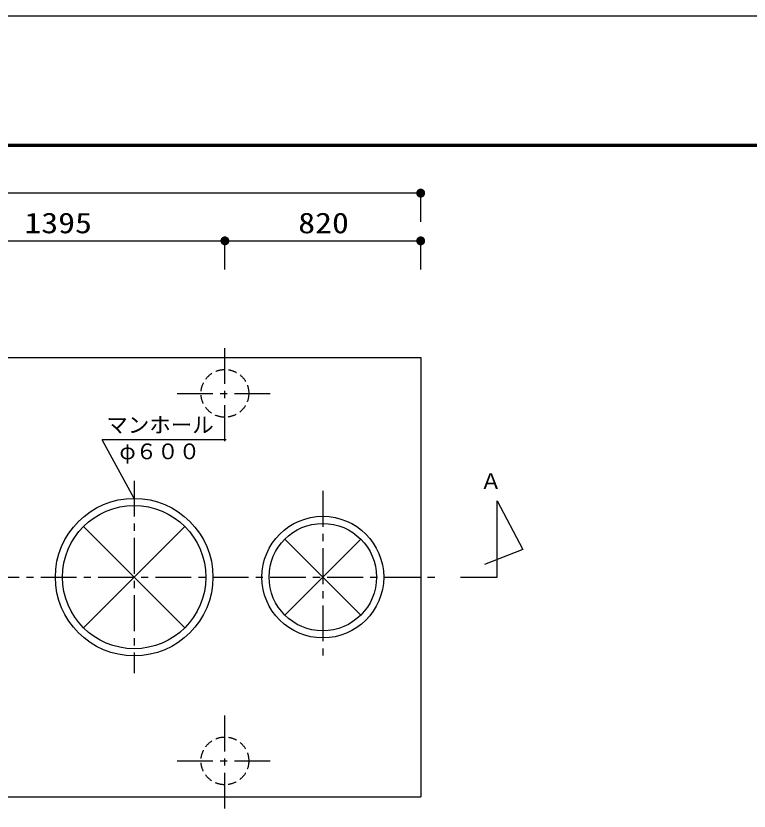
# Model space of a CAD drawing. Units: millimetres, scale not verified. Extents: x -23521 to 8910, y -6308 to 6308.
# Drawn here: x -3846 to -775, y 2976 to 6308 of the extents above; entities that cross this region are included whole.
import ezdxf
from ezdxf.enums import TextEntityAlignment as Align

# ---------------------------------------------------------------- set-up
doc = ezdxf.new("R2010")
doc.units = ezdxf.units.MM
doc.header["$LTSCALE"] = 30
doc.linetypes.add('CHAIN1', pattern=[8, 5, -1, 1, -1])
doc.linetypes.add('DASHED1', pattern=[1.8, 1.2, -0.6])
for name, color, linetype, lineweight in [('0-1_空気管', 3, 'Continuous', 25), ('0-E_機器', 2, 'Continuous', 25), ('0-F_08', 2, 'CHAIN1', 25), ('1-8_00クル-フ-6寸法', 132, 'Continuous', 25), ('1-C_図面枠', 7, 'Continuous', 25), ('1-D_Axis_waku', 7, 'Continuous', 25)]:
    doc.layers.add(name, color=color, linetype=linetype, lineweight=lineweight)
doc.styles.add('ＭＳ ゴシック', font='')
doc.styles.get('ＭＳ ゴシック').set_extended_font_data('MS Gothic')

msp = doc.modelspace()

# ---------------------------------------------------------------- linework, layer by layer
at = {"layer": '0-1_空気管'}
for p, q in [((-2965.04, 4530.48), (-3484.9, 4530.48)), ((-3350.65, 4285.58), (-3484.9, 4530.48)), ((-3562.78, 3743.77), (-3138.51, 4168.03)), ((-3562.78, 4168.03), (-3138.51, 3743.77)), ((-2719.74, 4115), (-2401.55, 3796.8)), ((-2719.74, 3796.8), (-2401.55, 4115)), ((-1983.99, 3955.9), (-1829.62, 3955.9))]:
    msp.add_line(p, q, dxfattribs=at)
at = {"layer": '0-1_空気管', "linetype": 'CHAIN1'}
for p, q in [((-3350.65, 4359.98), (-3350.65, 3553.34)), ((-2560.65, 4317.01), (-2560.65, 3606.53)), ((-5901.7, 3955.9), (-2071.52, 3955.9))]:
    msp.add_line(p, q, dxfattribs=at)
at = {"layer": '0-1_空気管'}
msp.add_lwpolyline([(-1829.62, 3955.9), (-1829.62, 4275.91), (-1723.29, 4072.25), (-1882.9, 4008.28)], dxfattribs=at)
for centre, radius in [((-3350.65, 3955.9), 330), ((-3350.65, 3955.9), 300), ((-2560.64, 3955.9), 255), ((-2560.64, 3955.9), 225)]:
    msp.add_circle(centre, radius, dxfattribs=at)
at = {"layer": '0-E_機器'}
for p, q in [((-5910.65, 4875.9), (-2150.64, 4875.9)), ((-2150.64, 4875.9), (-2150.64, 3035.9))]:
    msp.add_line(p, q, dxfattribs=at)
msp.add_lwpolyline([(-5910.65, 4875.9), (-5910.65, 3035.9), (-2150.64, 3035.9)], dxfattribs=at)
at = {"layer": '0-F_08'}
for p, q in [((-2970.66, 4525.9), (-2970.66, 4925.9)), ((-3170.66, 4725.9), (-2770.66, 4725.9)), ((-2970.66, 2985.9), (-2970.66, 3385.9)), ((-3170.66, 3185.9), (-2770.66, 3185.9))]:
    msp.add_line(p, q, dxfattribs=at)
at = {"layer": '0-F_08', "linetype": 'DASHED1'}
for centre in [(-2970.66, 4725.9), (-2970.66, 3185.9)]:
    msp.add_circle(centre, 100, dxfattribs=at)
at = {"layer": '1-8_00クル-フ-6寸法', "color": 4}
for p, q in [((-2150.64, 5564.86), (-5910.65, 5564.86)), ((-2150.64, 5444.86), (-2150.64, 5564.86)), ((-4365.66, 5364.86), (-2970.66, 5364.86)), ((-2970.66, 5244.86), (-2970.66, 5364.86)), ((-2970.66, 5244.86), (-2970.66, 5364.86)), ((-2970.66, 5364.86), (-2150.64, 5364.86)), ((-2150.64, 5244.86), (-2150.64, 5364.86))]:
    msp.add_line(p, q, dxfattribs=at)
at = {"layer": '1-8_00クル-フ-6寸法'}
for points in [[(-2150.64, 5564.86), (-2169.39, 5564.86), (-2169.24, 5567.21)], [(-2150.64, 5564.86), (-2169.24, 5562.51), (-2169.39, 5564.86)], [(-2150.64, 5564.86), (-2169.24, 5567.21), (-2168.8, 5569.53)], [(-2150.64, 5564.86), (-2168.8, 5560.2), (-2169.24, 5562.51)], [(-2150.64, 5564.86), (-2168.8, 5569.53), (-2168.08, 5571.76)], [(-2150.64, 5564.86), (-2168.08, 5557.96), (-2168.8, 5560.2)], [(-2150.64, 5564.86), (-2168.08, 5571.76), (-2167.07, 5573.9)], [(-2150.64, 5564.86), (-2167.07, 5555.83), (-2168.08, 5557.96)], [(-2150.64, 5564.86), (-2167.07, 5573.9), (-2165.81, 5575.88)], [(-2150.64, 5564.86), (-2165.81, 5553.84), (-2167.07, 5555.83)], [(-2150.64, 5564.86), (-2165.81, 5575.88), (-2164.31, 5577.7)], [(-2150.64, 5564.86), (-2164.31, 5552.03), (-2165.81, 5553.84)], [(-2150.64, 5564.86), (-2164.31, 5577.7), (-2162.59, 5579.31)], [(-2150.64, 5564.86), (-2162.59, 5550.42), (-2164.31, 5552.03)], [(-2150.64, 5564.86), (-2162.59, 5579.31), (-2160.69, 5580.69)], [(-2150.64, 5564.86), (-2160.69, 5549.03), (-2162.59, 5550.42)], [(-2150.64, 5564.86), (-2160.69, 5580.69), (-2158.63, 5581.83)], [(-2150.64, 5564.86), (-2158.63, 5547.9), (-2160.69, 5549.03)], [(-2150.64, 5564.86), (-2158.63, 5581.83), (-2156.44, 5582.69)], [(-2150.64, 5564.86), (-2156.44, 5547.03), (-2158.63, 5547.9)], [(-2150.64, 5564.86), (-2156.44, 5582.69), (-2154.16, 5583.28)], [(-2150.64, 5564.86), (-2154.16, 5546.44), (-2156.44, 5547.03)], [(-2150.64, 5564.86), (-2154.16, 5583.28), (-2151.82, 5583.58)], [(-2150.64, 5564.86), (-2151.82, 5546.15), (-2154.16, 5546.44)], [(-2150.64, 5564.86), (-2151.82, 5583.58), (-2149.47, 5583.58)], [(-2150.64, 5564.86), (-2149.47, 5546.15), (-2151.82, 5546.15)], [(-2150.64, 5564.86), (-2149.47, 5583.58), (-2147.13, 5583.28)], [(-2150.64, 5564.86), (-2147.13, 5583.28), (-2144.85, 5582.69)], [(-2150.64, 5564.86), (-2144.85, 5582.69), (-2142.66, 5581.83)], [(-2150.64, 5564.86), (-2142.66, 5581.83), (-2140.6, 5580.69)], [(-2150.64, 5564.86), (-2140.6, 5580.69), (-2138.69, 5579.31)], [(-2150.64, 5564.86), (-2138.69, 5579.31), (-2136.97, 5577.7)], [(-2150.64, 5564.86), (-2136.97, 5577.7), (-2135.47, 5575.88)], [(-2150.64, 5564.86), (-2135.47, 5575.88), (-2134.21, 5573.9)], [(-2150.64, 5564.86), (-2134.21, 5573.9), (-2133.21, 5571.76)], [(-2150.64, 5564.86), (-2133.21, 5571.76), (-2132.48, 5569.53)], [(-2150.64, 5564.86), (-2132.48, 5569.53), (-2132.04, 5567.21)], [(-2150.64, 5564.86), (-2132.04, 5567.21), (-2131.89, 5564.86)], [(-2150.64, 5564.86), (-2147.13, 5546.44), (-2149.47, 5546.15)], [(-2150.64, 5564.86), (-2144.85, 5547.03), (-2147.13, 5546.44)], [(-2150.64, 5564.86), (-2142.66, 5547.9), (-2144.85, 5547.03)], [(-2150.64, 5564.86), (-2140.6, 5549.03), (-2142.66, 5547.9)], [(-2150.64, 5564.86), (-2138.69, 5550.42), (-2140.6, 5549.03)], [(-2150.64, 5564.86), (-2136.97, 5552.03), (-2138.69, 5550.42)], [(-2150.64, 5564.86), (-2135.47, 5553.84), (-2136.97, 5552.03)], [(-2150.64, 5564.86), (-2134.21, 5555.83), (-2135.47, 5553.84)], [(-2150.64, 5564.86), (-2133.21, 5557.96), (-2134.21, 5555.83)], [(-2150.64, 5564.86), (-2132.48, 5560.2), (-2133.21, 5557.96)], [(-2150.64, 5564.86), (-2132.04, 5562.51), (-2132.48, 5560.2)], [(-2150.64, 5564.86), (-2131.89, 5564.86), (-2132.04, 5562.51)], [(-2970.66, 5364.86), (-2989.41, 5364.86), (-2989.26, 5367.21)], [(-2970.66, 5364.86), (-2989.41, 5364.86), (-2989.26, 5367.21)], [(-2970.66, 5364.86), (-2989.26, 5362.51), (-2989.41, 5364.86)], [(-2970.66, 5364.86), (-2989.26, 5362.51), (-2989.41, 5364.86)], [(-2970.66, 5364.86), (-2989.26, 5367.21), (-2988.82, 5369.53)], [(-2970.66, 5364.86), (-2989.26, 5367.21), (-2988.82, 5369.53)], [(-2970.66, 5364.86), (-2988.82, 5360.2), (-2989.26, 5362.51)], [(-2970.66, 5364.86), (-2988.82, 5360.2), (-2989.26, 5362.51)], [(-2970.66, 5364.86), (-2988.82, 5369.53), (-2988.1, 5371.76)], [(-2970.66, 5364.86), (-2988.82, 5369.53), (-2988.1, 5371.76)], [(-2970.66, 5364.86), (-2988.1, 5357.96), (-2988.82, 5360.2)], [(-2970.66, 5364.86), (-2988.1, 5357.96), (-2988.82, 5360.2)], [(-2970.66, 5364.86), (-2988.1, 5371.76), (-2987.09, 5373.9)], [(-2970.66, 5364.86), (-2988.1, 5371.76), (-2987.09, 5373.9)], [(-2970.66, 5364.86), (-2987.09, 5355.83), (-2988.1, 5357.96)], [(-2970.66, 5364.86), (-2987.09, 5355.83), (-2988.1, 5357.96)], [(-2970.66, 5364.86), (-2987.09, 5373.9), (-2985.83, 5375.88)], [(-2970.66, 5364.86), (-2987.09, 5373.9), (-2985.83, 5375.88)], [(-2970.66, 5364.86), (-2985.83, 5353.84), (-2987.09, 5355.83)], [(-2970.66, 5364.86), (-2985.83, 5353.84), (-2987.09, 5355.83)], [(-2970.66, 5364.86), (-2985.83, 5375.88), (-2984.33, 5377.7)], [(-2970.66, 5364.86), (-2985.83, 5375.88), (-2984.33, 5377.7)], [(-2970.66, 5364.86), (-2984.33, 5352.03), (-2985.83, 5353.84)], [(-2970.66, 5364.86), (-2984.33, 5352.03), (-2985.83, 5353.84)], [(-2970.66, 5364.86), (-2984.33, 5377.7), (-2982.61, 5379.31)], [(-2970.66, 5364.86), (-2984.33, 5377.7), (-2982.61, 5379.31)], [(-2970.66, 5364.86), (-2982.61, 5350.42), (-2984.33, 5352.03)], [(-2970.66, 5364.86), (-2982.61, 5350.42), (-2984.33, 5352.03)], [(-2970.66, 5364.86), (-2982.61, 5379.31), (-2980.71, 5380.69)], [(-2970.66, 5364.86), (-2982.61, 5379.31), (-2980.71, 5380.69)], [(-2970.66, 5364.86), (-2980.71, 5349.03), (-2982.61, 5350.42)], [(-2970.66, 5364.86), (-2980.71, 5349.03), (-2982.61, 5350.42)], [(-2970.66, 5364.86), (-2980.71, 5380.69), (-2978.65, 5381.83)], [(-2970.66, 5364.86), (-2980.71, 5380.69), (-2978.65, 5381.83)], [(-2970.66, 5364.86), (-2978.65, 5347.9), (-2980.71, 5349.03)], [(-2970.66, 5364.86), (-2978.65, 5347.9), (-2980.71, 5349.03)], [(-2970.66, 5364.86), (-2978.65, 5381.83), (-2976.46, 5382.69)], [(-2970.66, 5364.86), (-2978.65, 5381.83), (-2976.46, 5382.69)], [(-2970.66, 5364.86), (-2976.46, 5347.03), (-2978.65, 5347.9)], [(-2970.66, 5364.86), (-2976.46, 5347.03), (-2978.65, 5347.9)], [(-2970.66, 5364.86), (-2976.46, 5382.69), (-2974.18, 5383.28)], [(-2970.66, 5364.86), (-2976.46, 5382.69), (-2974.18, 5383.28)], [(-2970.66, 5364.86), (-2974.18, 5346.44), (-2976.46, 5347.03)], [(-2970.66, 5364.86), (-2974.18, 5346.44), (-2976.46, 5347.03)], [(-2970.66, 5364.86), (-2974.18, 5383.28), (-2971.84, 5383.58)], [(-2970.66, 5364.86), (-2974.18, 5383.28), (-2971.84, 5383.58)], [(-2970.66, 5364.86), (-2971.84, 5346.15), (-2974.18, 5346.44)], [(-2970.66, 5364.86), (-2971.84, 5346.15), (-2974.18, 5346.44)], [(-2970.66, 5364.86), (-2971.84, 5383.58), (-2969.49, 5383.58)], [(-2970.66, 5364.86), (-2971.84, 5383.58), (-2969.49, 5383.58)], [(-2970.66, 5364.86), (-2969.49, 5346.15), (-2971.84, 5346.15)], [(-2970.66, 5364.86), (-2969.49, 5346.15), (-2971.84, 5346.15)], [(-2970.66, 5364.86), (-2969.49, 5383.58), (-2967.15, 5383.28)], [(-2970.66, 5364.86), (-2969.49, 5383.58), (-2967.15, 5383.28)], [(-2970.66, 5364.86), (-2967.15, 5383.28), (-2964.87, 5382.69)], [(-2970.66, 5364.86), (-2967.15, 5383.28), (-2964.87, 5382.69)], [(-2970.66, 5364.86), (-2964.87, 5382.69), (-2962.68, 5381.83)], [(-2970.66, 5364.86), (-2964.87, 5382.69), (-2962.68, 5381.83)], [(-2970.66, 5364.86), (-2962.68, 5381.83), (-2960.62, 5380.69)], [(-2970.66, 5364.86), (-2962.68, 5381.83), (-2960.62, 5380.69)], [(-2970.66, 5364.86), (-2960.62, 5380.69), (-2958.71, 5379.31)], [(-2970.66, 5364.86), (-2960.62, 5380.69), (-2958.71, 5379.31)], [(-2970.66, 5364.86), (-2958.71, 5379.31), (-2956.99, 5377.7)], [(-2970.66, 5364.86), (-2958.71, 5379.31), (-2956.99, 5377.7)], [(-2970.66, 5364.86), (-2956.99, 5377.7), (-2955.49, 5375.88)], [(-2970.66, 5364.86), (-2956.99, 5377.7), (-2955.49, 5375.88)], [(-2970.66, 5364.86), (-2955.49, 5375.88), (-2954.23, 5373.9)], [(-2970.66, 5364.86), (-2955.49, 5375.88), (-2954.23, 5373.9)], [(-2970.66, 5364.86), (-2954.23, 5373.9), (-2953.23, 5371.76)], [(-2970.66, 5364.86), (-2954.23, 5373.9), (-2953.23, 5371.76)], [(-2970.66, 5364.86), (-2953.23, 5371.76), (-2952.5, 5369.53)], [(-2970.66, 5364.86), (-2953.23, 5371.76), (-2952.5, 5369.53)], [(-2970.66, 5364.86), (-2952.5, 5369.53), (-2952.06, 5367.21)], [(-2970.66, 5364.86), (-2952.5, 5369.53), (-2952.06, 5367.21)], [(-2970.66, 5364.86), (-2952.06, 5367.21), (-2951.91, 5364.86)], [(-2970.66, 5364.86), (-2952.06, 5367.21), (-2951.91, 5364.86)], [(-2970.66, 5364.86), (-2967.15, 5346.44), (-2969.49, 5346.15)], [(-2970.66, 5364.86), (-2964.87, 5347.03), (-2967.15, 5346.44)], [(-2970.66, 5364.86), (-2962.68, 5347.9), (-2964.87, 5347.03)], [(-2970.66, 5364.86), (-2960.62, 5349.03), (-2962.68, 5347.9)], [(-2970.66, 5364.86), (-2958.71, 5350.42), (-2960.62, 5349.03)], [(-2970.66, 5364.86), (-2956.99, 5352.03), (-2958.71, 5350.42)], [(-2970.66, 5364.86), (-2955.49, 5353.84), (-2956.99, 5352.03)], [(-2970.66, 5364.86), (-2954.23, 5355.83), (-2955.49, 5353.84)], [(-2970.66, 5364.86), (-2953.23, 5357.96), (-2954.23, 5355.83)], [(-2970.66, 5364.86), (-2952.5, 5360.2), (-2953.23, 5357.96)], [(-2970.66, 5364.86), (-2952.06, 5362.51), (-2952.5, 5360.2)], [(-2970.66, 5364.86), (-2951.91, 5364.86), (-2952.06, 5362.51)], [(-2970.66, 5364.86), (-2967.15, 5346.44), (-2969.49, 5346.15)], [(-2970.66, 5364.86), (-2964.87, 5347.03), (-2967.15, 5346.44)], [(-2970.66, 5364.86), (-2962.68, 5347.9), (-2964.87, 5347.03)], [(-2970.66, 5364.86), (-2960.62, 5349.03), (-2962.68, 5347.9)], [(-2970.66, 5364.86), (-2958.71, 5350.42), (-2960.62, 5349.03)], [(-2970.66, 5364.86), (-2956.99, 5352.03), (-2958.71, 5350.42)], [(-2970.66, 5364.86), (-2955.49, 5353.84), (-2956.99, 5352.03)], [(-2970.66, 5364.86), (-2954.23, 5355.83), (-2955.49, 5353.84)], [(-2970.66, 5364.86), (-2953.23, 5357.96), (-2954.23, 5355.83)], [(-2970.66, 5364.86), (-2952.5, 5360.2), (-2953.23, 5357.96)], [(-2970.66, 5364.86), (-2952.06, 5362.51), (-2952.5, 5360.2)], [(-2970.66, 5364.86), (-2951.91, 5364.86), (-2952.06, 5362.51)], [(-2150.64, 5364.86), (-2169.39, 5364.86), (-2169.24, 5367.21)], [(-2150.64, 5364.86), (-2169.24, 5362.51), (-2169.39, 5364.86)], [(-2150.64, 5364.86), (-2169.24, 5367.21), (-2168.8, 5369.53)], [(-2150.64, 5364.86), (-2168.8, 5360.2), (-2169.24, 5362.51)], [(-2150.64, 5364.86), (-2168.8, 5369.53), (-2168.08, 5371.76)], [(-2150.64, 5364.86), (-2168.08, 5357.96), (-2168.8, 5360.2)], [(-2150.64, 5364.86), (-2168.08, 5371.76), (-2167.07, 5373.9)], [(-2150.64, 5364.86), (-2167.07, 5355.83), (-2168.08, 5357.96)], [(-2150.64, 5364.86), (-2167.07, 5373.9), (-2165.81, 5375.88)], [(-2150.64, 5364.86), (-2165.81, 5353.84), (-2167.07, 5355.83)], [(-2150.64, 5364.86), (-2165.81, 5375.88), (-2164.31, 5377.7)], [(-2150.64, 5364.86), (-2164.31, 5352.03), (-2165.81, 5353.84)], [(-2150.64, 5364.86), (-2164.31, 5377.7), (-2162.59, 5379.31)], [(-2150.64, 5364.86), (-2162.59, 5350.42), (-2164.31, 5352.03)], [(-2150.64, 5364.86), (-2162.59, 5379.31), (-2160.69, 5380.69)], [(-2150.64, 5364.86), (-2160.69, 5349.03), (-2162.59, 5350.42)], [(-2150.64, 5364.86), (-2160.69, 5380.69), (-2158.63, 5381.83)], [(-2150.64, 5364.86), (-2158.63, 5347.9), (-2160.69, 5349.03)], [(-2150.64, 5364.86), (-2158.63, 5381.83), (-2156.44, 5382.69)], [(-2150.64, 5364.86), (-2156.44, 5347.03), (-2158.63, 5347.9)], [(-2150.64, 5364.86), (-2156.44, 5382.69), (-2154.16, 5383.28)], [(-2150.64, 5364.86), (-2154.16, 5346.44), (-2156.44, 5347.03)], [(-2150.64, 5364.86), (-2154.16, 5383.28), (-2151.82, 5383.58)], [(-2150.64, 5364.86), (-2151.82, 5346.15), (-2154.16, 5346.44)], [(-2150.64, 5364.86), (-2151.82, 5383.58), (-2149.47, 5383.58)], [(-2150.64, 5364.86), (-2149.47, 5346.15), (-2151.82, 5346.15)], [(-2150.64, 5364.86), (-2149.47, 5383.58), (-2147.13, 5383.28)], [(-2150.64, 5364.86), (-2147.13, 5383.28), (-2144.85, 5382.69)], [(-2150.64, 5364.86), (-2144.85, 5382.69), (-2142.66, 5381.83)], [(-2150.64, 5364.86), (-2142.66, 5381.83), (-2140.6, 5380.69)], [(-2150.64, 5364.86), (-2140.6, 5380.69), (-2138.69, 5379.31)], [(-2150.64, 5364.86), (-2138.69, 5379.31), (-2136.97, 5377.7)], [(-2150.64, 5364.86), (-2136.97, 5377.7), (-2135.47, 5375.88)], [(-2150.64, 5364.86), (-2135.47, 5375.88), (-2134.21, 5373.9)], [(-2150.64, 5364.86), (-2134.21, 5373.9), (-2133.21, 5371.76)], [(-2150.64, 5364.86), (-2133.21, 5371.76), (-2132.48, 5369.53)], [(-2150.64, 5364.86), (-2132.48, 5369.53), (-2132.04, 5367.21)], [(-2150.64, 5364.86), (-2132.04, 5367.21), (-2131.89, 5364.86)], [(-2150.64, 5364.86), (-2147.13, 5346.44), (-2149.47, 5346.15)], [(-2150.64, 5364.86), (-2144.85, 5347.03), (-2147.13, 5346.44)], [(-2150.64, 5364.86), (-2142.66, 5347.9), (-2144.85, 5347.03)], [(-2150.64, 5364.86), (-2140.6, 5349.03), (-2142.66, 5347.9)], [(-2150.64, 5364.86), (-2138.69, 5350.42), (-2140.6, 5349.03)], [(-2150.64, 5364.86), (-2136.97, 5352.03), (-2138.69, 5350.42)], [(-2150.64, 5364.86), (-2135.47, 5353.84), (-2136.97, 5352.03)], [(-2150.64, 5364.86), (-2134.21, 5355.83), (-2135.47, 5353.84)], [(-2150.64, 5364.86), (-2133.21, 5357.96), (-2134.21, 5355.83)], [(-2150.64, 5364.86), (-2132.48, 5360.2), (-2133.21, 5357.96)], [(-2150.64, 5364.86), (-2132.04, 5362.51), (-2132.48, 5360.2)], [(-2150.64, 5364.86), (-2131.89, 5364.86), (-2132.04, 5362.51)]]:
    msp.add_solid(points, dxfattribs=at)
at = {"layer": '1-C_図面枠'}
msp.add_lwpolyline([(-8910, -6307.5), (-8910, 6307.5), (8910, 6307.5), (8910, -6307.5)], close=True, dxfattribs=at)
at = {"layer": '1-D_Axis_waku'}
for p, q in [((-7778.4, 5769.9), (8408.4, 5769.9)), ((-7777.8, 5769.3), (8407.8, 5769.3)), ((-7777.2, 5768.7), (8407.2, 5768.7)), ((-7776.6, 5768.1), (8406.6, 5768.1)), ((-7776, 5767.5), (8406, 5767.5)), ((-7775.4, 5766.9), (8405.4, 5766.9)), ((-7774.8, 5766.3), (8404.8, 5766.3)), ((-7774.2, 5765.7), (8404.2, 5765.7)), ((-7773.6, 5765.1), (8403.6, 5765.1)), ((-7773, 5764.5), (8403, 5764.5)), ((-7772.4, 5763.9), (8402.4, 5763.9)), ((-7771.8, 5763.3), (8401.8, 5763.3)), ((-7771.2, 5762.7), (8401.2, 5762.7)), ((-7770.6, 5762.1), (8400.6, 5762.1)), ((-7770, 5761.5), (8400, 5761.5))]:
    msp.add_line(p, q, dxfattribs=at)

# ---------------------------------------------------------------- texts
at = {"layer": '0-1_空気管', "color": 4, "style": 'ＭＳ ゴシック'}
for s, p in [('マンホール', (-3467.31, 4541.03)), ('φ６００', (-3412.43, 4430)), ('Ａ', (-1901.68, 4305.29))]:
    msp.add_text(s, height=65.98, dxfattribs=at).set_placement(p, align=Align.BOTTOM_LEFT)
at = {"layer": '1-8_00クル-フ-6寸法', "color": 3, "style": 'ＭＳ ゴシック', "width": 1.2}
for s, p in [('1395', (-3810.45, 5370.71)), ('820', (-2663.51, 5370.71))]:
    msp.add_text(s, height=86.66, dxfattribs=at).set_placement(p, align=Align.BOTTOM_LEFT)

doc.saveas('drawing.dxf')
